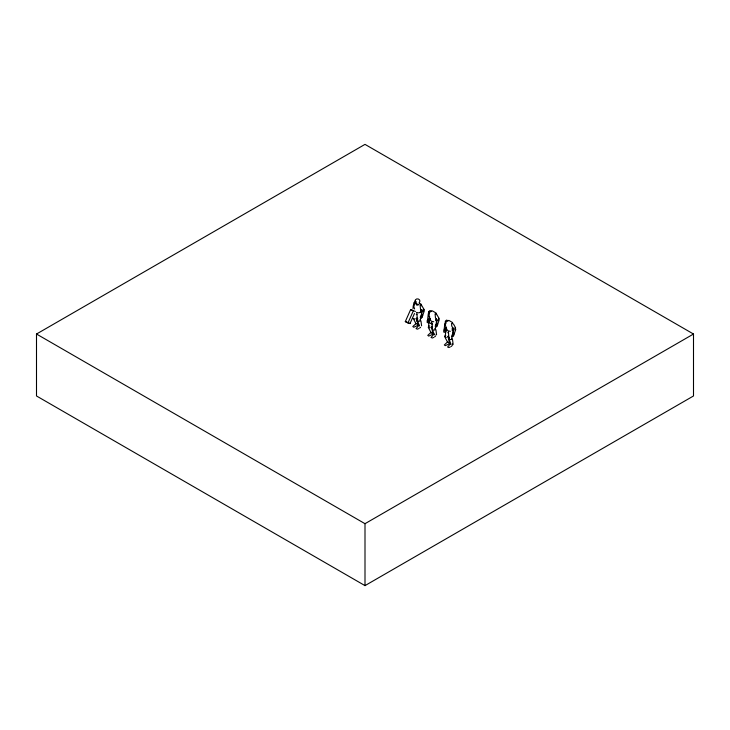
<?xml version="1.0" encoding="UTF-8"?>
<svg xmlns="http://www.w3.org/2000/svg" width="730" height="730" viewBox="0 0 730 730"><rect width="100%" height="100%" fill="white"/><g stroke="black" fill="none" stroke-linecap="round" stroke-linejoin="round"><path stroke-width="1.09" d="M413.235 305.678L413.016 308.735M445.072 336.466L446.285 328.947M436.759 319.64L436.741 324.759L437.644 324.22L439.186 319.977L438.62 318.052M428.574 321.337L428.747 319.63L428.108 321.346C430.353 318.481 426.356 318.499 427.214 322.55L428.674 322.788M445.127 330.891L445.3 329.184L444.661 330.909C446.906 328.044 442.909 328.053 443.767 332.113L445.227 332.342M452.956 327.834L452.29 330.261L452.801 328.071M452.107 336.767L451.678 339.359L450.839 339.605M416.894 313.462L417.423 320.406L418.609 321.282M431.868 322.304L432.388 329.248M448.421 331.867L448.95 338.802L450.136 339.678M445.747 331.557L446.568 328.108M452.573 334.303L453.001 331.529M421.283 309.675L420.763 311.865L418.783 312.905M414.585 303.452L413.819 306.646L414.631 308.982M428.838 311.564L428.327 313.498L428.811 315.652M421.475 309.94L420.763 311.865L421.21 311.144M435.737 320.707L436.449 318.782M452.29 330.261L453.001 328.336M429.778 316.929L428.674 319.439L427.661 319.512L428.2 314.511L428.948 313.763M445.966 327.323L445.236 328.993L444.214 329.066L444.752 324.074L445.802 323.171M414.485 313.508L410.014 323.563L405.305 321.601L410.661 309.529L415.379 311.491M407.887 323.098L413.244 311.026L410.661 309.529M423.144 311.5L424.057 309.474L421.502 305.158L420.088 305.058L420.526 309.219L422.579 311.856M438.109 320.342L439.031 318.316L436.476 314L435.062 313.9L435.5 318.052L437.553 320.698M454.662 329.896L455.584 327.87L453.585 324.184L452.262 323.262L451.615 323.454L451.697 325.863L453.421 329.376M422.36 309.876L421.721 311.409L421.776 315.917L422.67 315.387L424.221 311.144L423.792 309.292M453.877 328.281L453.239 329.805L453.293 334.313L454.197 333.783L455.739 329.54L455.173 327.615M430.016 318.554L429.194 322.003L430.089 323.28L431.904 323.536L431.22 323.107L432.635 324.759M419.038 325.233L416.063 328.6L417.332 329.157L418.655 328.628M434.012 334.075L431.029 337.442L432.306 337.999L433.62 337.461M450.565 343.638L447.581 346.996L448.859 347.553L450.182 347.024M416.209 323.353L412.806 326.547L413.746 327.259L417.323 325.653L418.18 324.95L417.615 323.645M431.174 332.196L427.78 335.38L428.711 336.101L432.297 334.495L433.155 333.793L432.58 332.478M447.736 341.749L444.333 344.943L445.263 345.664L448.85 344.058L449.707 343.355L449.142 342.041M414.987 301.7L413.873 302.713L413.509 305.916M428.838 311.555L429.961 310.542L431.54 311.153M430.289 318.891L429.185 319.968L428.519 326.912L429.733 327.943M419.558 328.135L420.544 327.277M434.532 336.968L435.518 336.119M451.085 346.531L452.071 345.673M418.965 304.282L417.98 305.103L416.611 305.04L416.428 303.826M432.333 328.08L432.434 330.024L434.459 334.805M421.849 317.258L420.58 317.915M436.814 326.1L435.554 326.757M453.366 335.654L452.107 336.311M417.898 318.91L416.994 319.539L419.495 325.963M449.424 337.306L448.521 337.935L451.012 344.359M36.5 334.03L365 144.376L693.5 334.03L693.5 395.97L365 585.624L36.5 395.97L36.5 334.03L365 523.693L693.5 334.03M421.83 315.095L421.438 315.287C418.199 318.672 422.451 319.704 422.716 315.214L422.332 315.114M453.348 333.491L452.965 333.683C449.726 337.068 453.978 338.109 454.243 333.61L453.85 333.51M415.89 318.691L417.122 318.189M430.855 327.533L432.087 327.031M435.801 334.979L436.567 334.668L435.938 329.86L434.925 328.655M419.321 321.209L420.151 320.963L421.548 313.644L421.429 312.723L420.37 312.34M434.286 330.051L435.126 329.805L436.44 321.976M452.272 344.56L453.12 344.231L452.49 339.423L451.478 338.218M417.35 324.467L417.898 324.339L416.638 318.107M429.742 325.991L428.692 326.146L428.255 327.368L431.211 332.953M445.774 335.627L444.698 336.211L444.807 336.932L447.764 342.507M416.584 304.246L417.852 304.328C415.032 305.532 414.987 301.563 415.443 299.738C417.432 297.475 421.566 299.911 419.239 302.649L419.294 303.16M431.777 333.263L432.872 333.181L431.567 326.721L431.731 327.807M448.329 342.817L449.424 342.744L448.129 336.284L448.448 338.127M416.41 312.413L417.998 312.741M433.757 321.748L431.375 321.255L430.143 319.658L428.784 315.488L429.55 312.294L432.279 310.825L436.111 313.033L436.394 314.657M450.31 331.301L447.928 330.809L446.696 329.221L445.337 325.042L446.112 321.857L448.831 320.379L452.664 322.596M405.305 321.601L410.014 323.563M448.092 320.707L446.514 320.105L445.391 321.109L445.035 324.312M416.94 314.694L416.255 314.265M448.466 333.09L447.773 332.67M432.926 329.787L433.584 330.115M419.294 303.032L421.146 304.191L421.42 305.815M445.638 337.077L446.285 337.506M414.12 318.682L414.768 319.11M416.237 324.111L413.29 318.526M435.974 319.594L436.732 321.136M421 310.752L421.767 312.294M419.951 319.822L420.973 321.027L421.602 325.835M452.116 328.564L453.293 330.69M416.757 318.974L417.277 321.674L416.73 318.599M452.472 343.967L452.673 344.952M431.841 328.181L431.567 326.721M448.129 336.284L448.667 339.295M365 523.693L365 585.624M415.324 300.55L415.854 302.22L415.324 300.55M437.681 324.056C437.416 328.546 433.173 327.514 436.412 324.129L437.681 324.056M420.142 317.979L420.142 317.979M435.107 326.821L435.107 326.821M451.66 336.375L451.66 336.375M415.753 302.293L415.644 301.8L415.753 302.293"/></g></svg>
